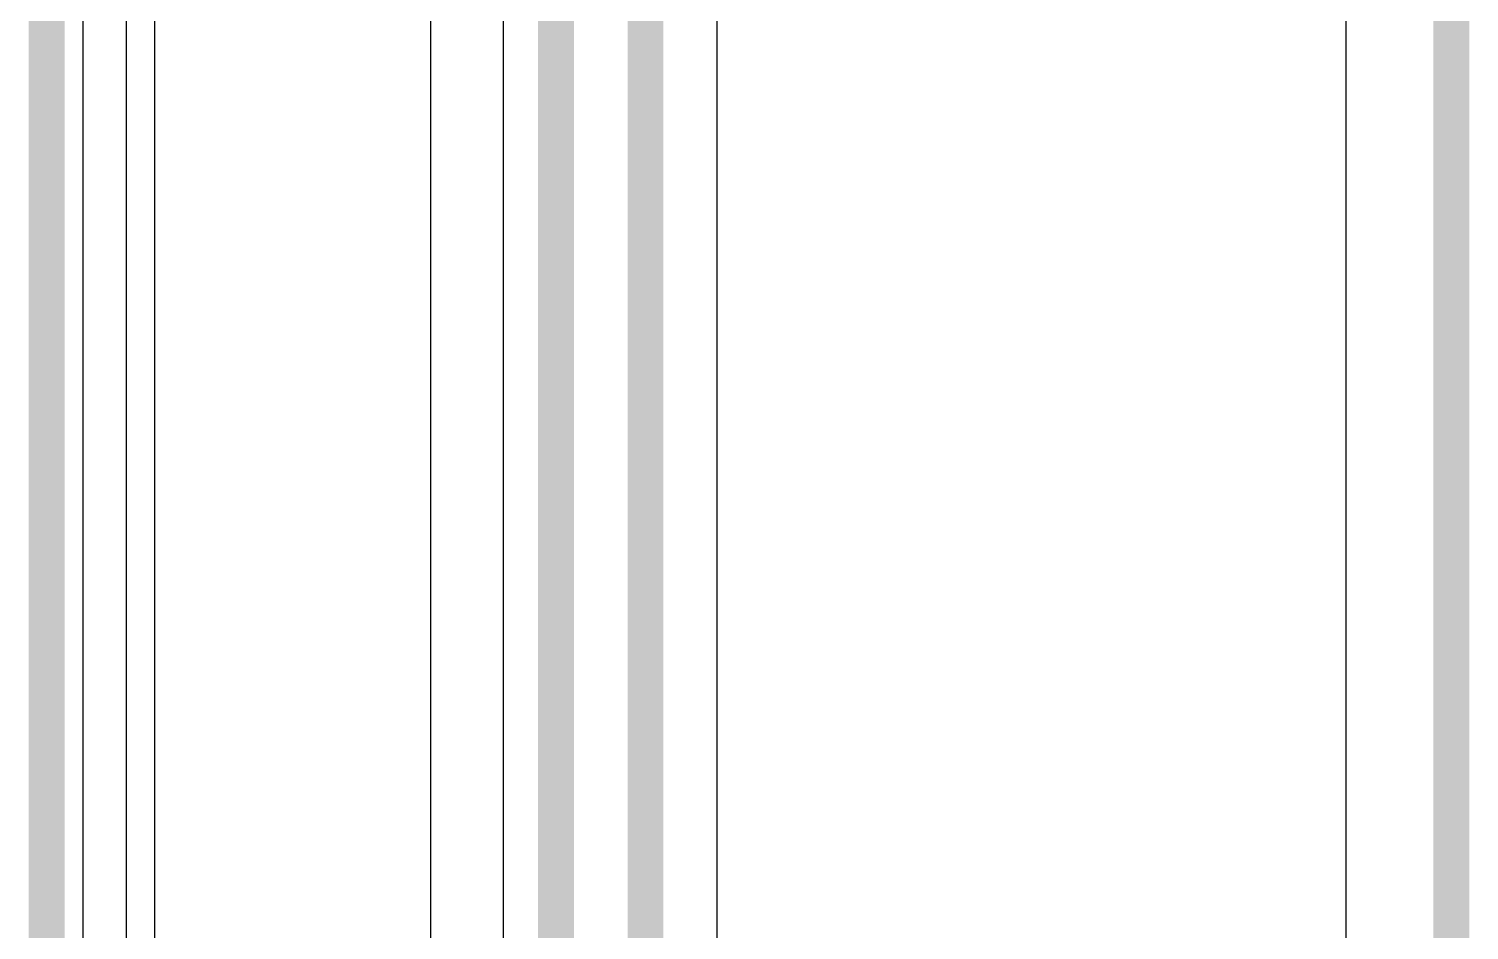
# Model space of a CAD drawing. Header units: inches. Extents: x -3 to 5259, y -3 to 5282.
# Drawn here: x -2.85 to 7.37, y 59.32 to 65.72 of the extents above; entities that cross this region are included whole.
import ezdxf

# ---------------------------------------------------------------- set-up
doc = ezdxf.new("R2010")
doc.units = ezdxf.units.IN
for name, color, linetype in [('Board Outline', 216, 'Continuous'), ('Bottom Layer', 5, 'Continuous'), ('Layer 1', 16, 'Continuous'), ('Layer 2', 76, 'Continuous'), ('Top Layer', 1, 'Continuous')]:
    doc.layers.add(name, color=color, linetype=linetype)

msp = doc.modelspace()

# ---------------------------------------------------------------- linework, layer by layer
at = {"layer": 'Board Outline'}
msp.add_lwpolyline([(-2.72231612, -2.72233136, 0.254, 0.254, 0), (-2.72231612, 107.27766962, 0.254, 0.254, 0)], format="xyseb", dxfattribs=at)
at = {"layer": 'Bottom Layer'}
msp.add_line((2.032, 34.43269466), (2.032, 71.51468297999999), dxfattribs=at)
for points in [[(0.889, 34.2890856, 0.254, 0.254, 0), (0.889, 73.71064505999999, 0.254, 0.254, 0)], [(1.524, 34.39132314, 0.254, 0.254, 0), (1.524, 71.5560545, 0.254, 0.254, 0)]]:
    msp.add_lwpolyline(points, format="xyseb", dxfattribs=at)
at = {"layer": 'Layer 1'}
for p, q in [((-2.46335296, -2.4633682), (-2.46335296, 107.01870646)), ((0, 98.27895253999999), (0, 28.70199999999999)), ((0.51795172, 28.9165411), (0.51795172, 97.76100081999999))]:
    msp.add_line(p, q, dxfattribs=at)
at = {"layer": 'Layer 2'}
for p, q in [((-2.15764872, -2.01554334), (-2.15764872, 106.56368578)), ((6.4895476, 76.26334759999999), (6.4895476, 51.61513933999999))]:
    msp.add_line(p, q, dxfattribs=at)
msp.add_lwpolyline([(7.23803226, 39.63236929999999, 0.254, 0.254, 0), (7.238034799999999, 75.65727566, 0.254, 0.254, 0)], format="xyseb", dxfattribs=at)
at = {"layer": 'Top Layer'}
msp.add_line((-1.9558, 24.23023348), (-1.9558, 99.50922186), dxfattribs=at)

doc.saveas('drawing.dxf')
